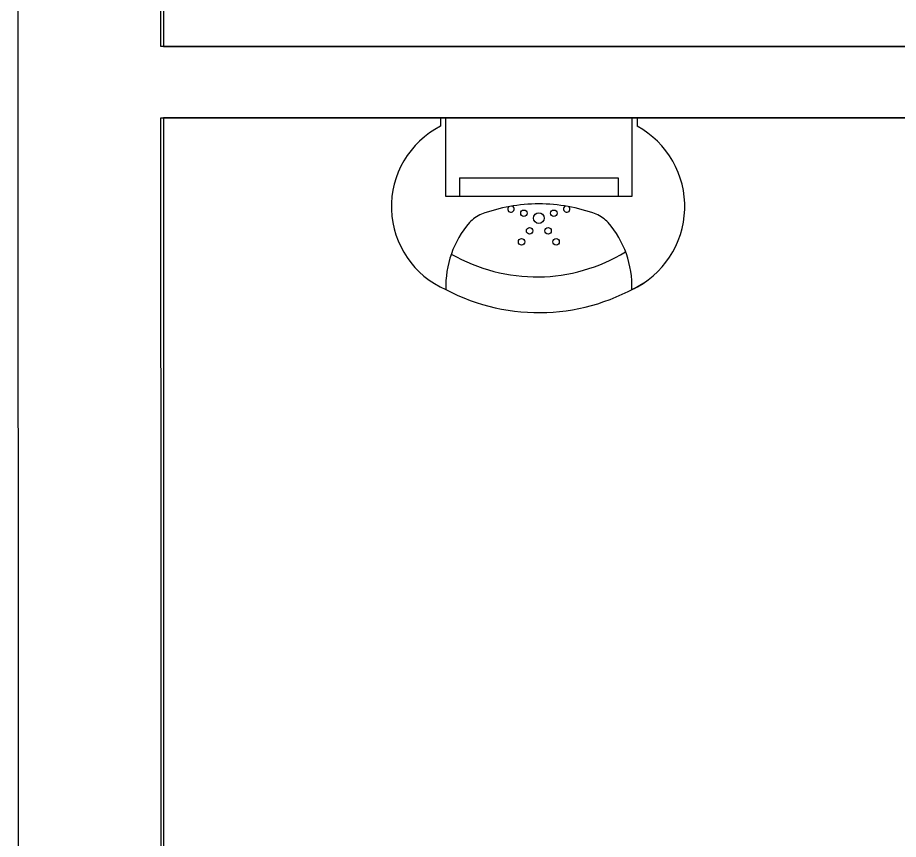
# Model space of a CAD drawing. Header units: centimetres. Extents: x -586 to 10005, y 2072 to 5664.
# Drawn here: x -585.9 to -462.8, y 3581.3 to 3696.2 of the extents above; entities that cross this region are included whole.
import ezdxf

# ---------------------------------------------------------------- set-up
doc = ezdxf.new("R2010")
doc.units = ezdxf.units.CM
doc.header["$MEASUREMENT"] = 0
for name, color, linetype in [('Furnitures', 7, 'Continuous'), ('Meeting rooms', 1, 'Continuous'), ('Toilets', 4, 'Continuous'), ('Toilets_Details', 8, 'Continuous'), ('Walls', 6, 'Continuous')]:
    doc.layers.add(name, color=color, linetype=linetype)

msp = doc.modelspace()

# ---------------------------------------------------------------- linework, layer by layer
at = {"layer": 'Furnitures', "linetype": 'ByBlock', "lineweight": 30}
for centre, radius in [((-515.12, 3668.84), 0.45), ((-513.03, 3668.16), 0.75), ((-510.94, 3668.84), 0.45), ((-514.32, 3666.38), 0.45), ((-511.74, 3666.38), 0.45), ((-515.44, 3664.84), 0.45), ((-510.62, 3664.84), 0.45)]:
    msp.add_circle(centre, radius, dxfattribs=at)
for centre, radius, start, end in [((-521, 3669.76), 12.65, 117.1697, 246.5886), ((-505.46, 3669.78), 12.83, 295.0497, 61.192), ((-513.03, 3646.94), 23.2, 90, 110.2558), ((-516.93, 3669.42), 0.45, 132.2263, 67.4504), ((-513.03, 3646.94), 23.2, 69.7442, 90), ((-509.13, 3669.42), 0.45, 112.5496, 47.7737), ((-519.32, 3664.49), 4.56, 112.5348, 138.22), ((-506.75, 3664.49), 4.56, 41.78, 67.4652), ((-512.47, 3658.64), 13.57, 139.0318, 182.0272), ((-513.59, 3658.64), 13.57, 357.9717, 40.9693)]:
    msp.add_arc(centre, radius, start, end, dxfattribs=at)
at = {"layer": 'Furnitures'}
for centre, radius, start, end in [((-513.35, 3683.76), 23.82, 239.9682, 301.5009), ((-513.03, 3682.89), 27.94, 242.2704, 302.2704)]:
    msp.add_arc(centre, radius, start, end, dxfattribs=at)
at = {"layer": 'Meeting rooms'}
msp.add_lwpolyline([(-565.49, 3692.15), (222.37, 3692.16), (222.37, 4017.16), (454.51, 4017.16), (454.51, 4557.15), (374.51, 4557.16), (374.51, 4627.16), (-427.99, 4627.16), (-427.99, 4544.66), (-565.49, 4544.66), (-565.49, 3847.16), (-495.91, 3847.17), (-495.91, 3757.17), (-565.49, 3757.16)], close=True, dxfattribs=at)
at = {"layer": 'Toilets'}
msp.add_lwpolyline([(-315.49, 3692.15), (-405.49, 3692.15), (-405.49, 3682.16), (-565.49, 3682.16), (-565.49, 3472.16), (-315.49, 3472.16)], close=True, dxfattribs=at)
at = {"layer": 'Toilets_Details', "linetype": 'ByBlock', "lineweight": 30}
for p, q in [((-526.78, 3682.16), (-526.78, 3681.02)), ((-526.03, 3671.16), (-526.03, 3682.16)), ((-518.03, 3682.16), (-508.03, 3682.16)), ((-511.98, 3682.16), (-514.08, 3682.16)), ((-500.03, 3682.16), (-500.03, 3671.16)), ((-499.28, 3682.16), (-499.28, 3681.02)), ((-524.11, 3673.78), (-501.95, 3673.78)), ((-524.11, 3673.78), (-524.11, 3671.16)), ((-501.95, 3673.78), (-501.95, 3671.16)), ((-500.03, 3671.16), (-526.03, 3671.16))]:
    msp.add_line(p, q, dxfattribs=at)
at = {"layer": 'Toilets_Details'}
msp.add_line((-526.78, 3682.16), (-499.28, 3682.16), dxfattribs=at)
at = {"layer": 'Toilets_Details', "linetype": 'ByBlock', "lineweight": 30}
for centre, radius in [((-515.12, 3668.84), 0.45), ((-513.03, 3668.16), 0.75), ((-510.94, 3668.84), 0.45), ((-514.32, 3666.38), 0.45), ((-511.74, 3666.38), 0.45), ((-515.44, 3664.84), 0.45), ((-510.62, 3664.84), 0.45)]:
    msp.add_circle(centre, radius, dxfattribs=at)
for centre, radius, start, end in [((-521, 3669.76), 12.65, 117.1697, 246.5886), ((-505.46, 3669.78), 12.83, 295.0497, 61.192), ((-513.03, 3646.94), 23.2, 90, 110.2558), ((-516.93, 3669.42), 0.45, 132.2263, 67.4504), ((-513.03, 3646.94), 23.2, 69.7442, 90), ((-509.13, 3669.42), 0.45, 112.5496, 47.7737), ((-519.32, 3664.49), 4.56, 112.5348, 138.22), ((-506.75, 3664.49), 4.56, 41.78, 67.4652), ((-512.47, 3658.64), 13.57, 139.0318, 182.0272), ((-513.59, 3658.64), 13.57, 357.9717, 40.9693)]:
    msp.add_arc(centre, radius, start, end, dxfattribs=at)
at = {"layer": 'Toilets_Details'}
for centre, radius, start, end in [((-513.35, 3683.76), 23.82, 239.9682, 301.5009), ((-513.03, 3682.89), 27.94, 242.2704, 302.2704)]:
    msp.add_arc(centre, radius, start, end, dxfattribs=at)
at = {"layer": 'Walls'}
msp.add_lwpolyline([(-405.49, 3692.15), (-565.87, 3692.15), (-565.91, 3757.17), (-585.91, 3757.17), (-585.49, 3047.15), (-565.49, 3047.15), (-565.73, 3462.16), (224.51, 3462.16), (224.51, 3162.16), (234.51, 3162.16), (234.51, 3472.16), (232.37, 3870.33), (222.37, 3870.33), (223.33, 3692.16), (-305.49, 3692.16), (-315.49, 3692.16), (-315.49, 3472.16), (-565.74, 3472.16), (-565.86, 3682.16), (-405.49, 3682.16)], close=True, dxfattribs=at)

doc.saveas('drawing.dxf')
